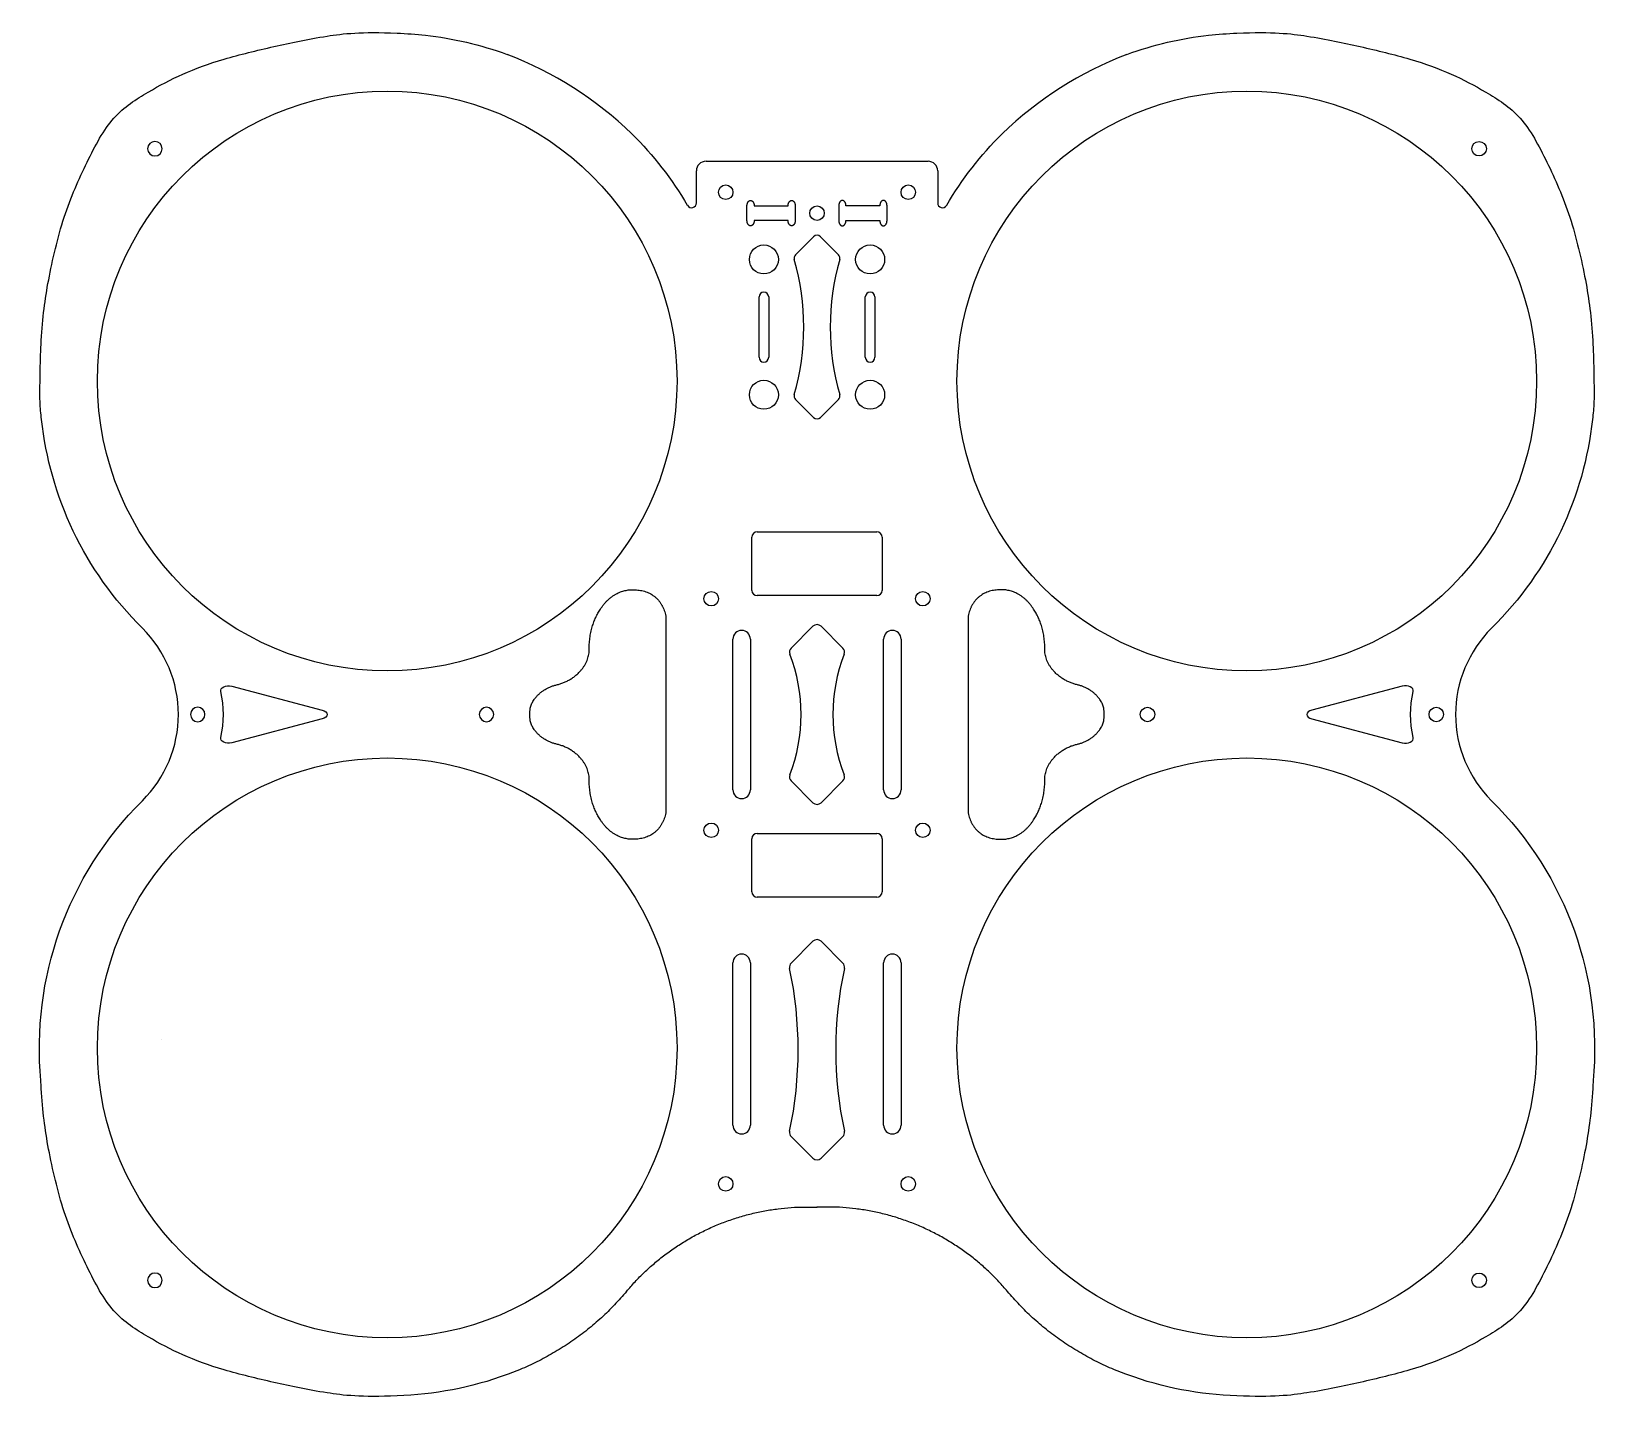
# Model space of a CAD drawing. Header units: millimetres. Extents: x 18 to 343, y -139 to 143.
import ezdxf

# ---------------------------------------------------------------- set-up
doc = ezdxf.new("R2010")
doc.units = ezdxf.units.MM
doc.header["$MEASUREMENT"] = 0
doc.layers.add('Default', color=18, linetype='Continuous', true_color=0x000000)
doc.layers.add('NONE', color=18, linetype='Continuous', lineweight=70, true_color=0x000000)

msp = doc.modelspace()

# ---------------------------------------------------------------- linework, layer by layer
for p, q in [((59.13, 8), (77.89, 3.07)), ((301.47, 8), (282.71, 3.07)), ((77.89, 1.23), (59.13, -3.7)), ((282.71, 1.23), (301.47, -3.7))]:
    msp.add_line(p, q)
for points, knots in [([(41.73, 119.23), (41.73, 120.06), (42.4, 120.73), (43.23, 120.73), (44.06, 120.73), (44.73, 120.06), (44.73, 119.23), (44.73, 118.4), (44.06, 117.73), (43.23, 117.73), (42.4, 117.73), (41.73, 118.4), (41.73, 119.23)], [0, 0, 0, 0, 0.2, 0.2, 0.2, 0.4, 0.4, 0.4, 0.6, 0.6, 0.6, 1, 1, 1, 1]), ([(318.87, 119.23), (318.87, 120.06), (318.19, 120.73), (317.37, 120.73), (316.54, 120.73), (315.87, 120.06), (315.87, 119.23), (315.87, 118.4), (316.54, 117.73), (317.37, 117.73), (318.19, 117.73), (318.87, 118.4), (318.87, 119.23)], [0, 0, 0, 0, 0.2, 0.2, 0.2, 0.4, 0.4, 0.4, 0.6, 0.6, 0.6, 1, 1, 1, 1]), ([(56.86, 6.93), (56.78, 7.29), (57.02, 7.65), (57.49, 7.87), (57.95, 8.09), (58.58, 8.14), (59.13, 8)], [22, 22, 22, 22, 22.333333, 22.333333, 22.333333, 23, 23, 23, 23]), ([(303.74, 6.93), (303.82, 7.29), (303.58, 7.65), (303.11, 7.87), (302.64, 8.09), (302.02, 8.14), (301.47, 8)], [22, 22, 22, 22, 22.333333, 22.333333, 22.333333, 23, 23, 23, 23]), ([(50.59, 2.15), (50.59, 2.98), (51.27, 3.65), (52.09, 3.65), (52.92, 3.65), (53.59, 2.98), (53.59, 2.15), (53.59, 1.32), (52.92, 0.65), (52.09, 0.65), (51.27, 0.65), (50.59, 1.32), (50.59, 2.15)], [0, 0, 0, 0, 0.2, 0.2, 0.2, 0.4, 0.4, 0.4, 0.6, 0.6, 0.6, 1, 1, 1, 1]), ([(110.38, 2.15), (110.38, 2.98), (111.05, 3.65), (111.88, 3.65), (112.71, 3.65), (113.38, 2.98), (113.38, 2.15), (113.38, 1.32), (112.71, 0.65), (111.88, 0.65), (111.05, 0.65), (110.38, 1.32), (110.38, 2.15)], [0, 0, 0, 0, 0.2, 0.2, 0.2, 0.4, 0.4, 0.4, 0.6, 0.6, 0.6, 1, 1, 1, 1]), ([(250.22, 2.15), (250.22, 2.98), (249.54, 3.65), (248.72, 3.65), (247.89, 3.65), (247.22, 2.98), (247.22, 2.15), (247.22, 1.32), (247.89, 0.65), (248.72, 0.65), (249.54, 0.65), (250.22, 1.32), (250.22, 2.15)], [0, 0, 0, 0, 0.2, 0.2, 0.2, 0.4, 0.4, 0.4, 0.6, 0.6, 0.6, 1, 1, 1, 1]), ([(310, 2.15), (310, 2.98), (309.33, 3.65), (308.5, 3.65), (307.67, 3.65), (307, 2.98), (307, 2.15), (307, 1.32), (307.67, 0.65), (308.5, 0.65), (309.33, 0.65), (310, 1.32), (310, 2.15)], [0, 0, 0, 0, 0.2, 0.2, 0.2, 0.4, 0.4, 0.4, 0.6, 0.6, 0.6, 1, 1, 1, 1]), ([(77.89, 3.07), (78.49, 2.91), (78.88, 2.55), (78.88, 2.15), (78.88, 1.75), (78.49, 1.39), (77.89, 1.23)], [24, 24, 24, 24, 24.333333, 24.333333, 24.333333, 25, 25, 25, 25]), ([(282.71, 3.07), (282.11, 2.91), (281.72, 2.55), (281.72, 2.15), (281.72, 1.75), (282.11, 1.39), (282.71, 1.23)], [24, 24, 24, 24, 24.333333, 24.333333, 24.333333, 25, 25, 25, 25]), ([(59.13, -3.7), (58.58, -3.84), (57.95, -3.8), (57.49, -3.58), (57.02, -3.36), (56.78, -3), (56.86, -2.64)], [20, 20, 20, 20, 20.333333, 20.333333, 20.333333, 21, 21, 21, 21]), ([(301.47, -3.7), (302.02, -3.84), (302.64, -3.8), (303.11, -3.58), (303.58, -3.36), (303.82, -3), (303.74, -2.64)], [20, 20, 20, 20, 20.333333, 20.333333, 20.333333, 21, 21, 21, 21]), ([(41.73, -114.94), (41.73, -114.11), (42.4, -113.44), (43.23, -113.44), (44.06, -113.44), (44.73, -114.11), (44.73, -114.94), (44.73, -115.77), (44.06, -116.44), (43.23, -116.44), (42.4, -116.44), (41.73, -115.77), (41.73, -114.94)], [0, 0, 0, 0, 0.2, 0.2, 0.2, 0.4, 0.4, 0.4, 0.6, 0.6, 0.6, 1, 1, 1, 1]), ([(318.87, -114.94), (318.87, -114.11), (318.19, -113.44), (317.37, -113.44), (316.54, -113.44), (315.87, -114.11), (315.87, -114.94), (315.87, -115.77), (316.54, -116.44), (317.37, -116.44), (318.19, -116.44), (318.87, -115.77), (318.87, -114.94)], [0, 0, 0, 0, 0.2, 0.2, 0.2, 0.4, 0.4, 0.4, 0.6, 0.6, 0.6, 1, 1, 1, 1])]:
    msp.add_open_spline(points, degree=3, knots=knots)
for points in [[(56.86, -2.64), (57.62, 0.53), (57.62, 3.76), (56.86, 6.93)], [(303.74, -2.64), (302.98, 0.53), (302.98, 3.76), (303.74, 6.93)]]:
    msp.add_open_spline(points, degree=3)
at = {"layer": 'Default'}
for p, q in [((155.32, 108.02), (155.32, 114.63)), ((157.32, 116.63), (203.28, 116.63)), ((205.28, 114.63), (205.28, 108.02)), ((149, 22.52), (149, 2.15)), ((211.59, 22.52), (211.59, 2.15)), ((149, 2.15), (149, -18.22)), ((211.59, 2.15), (211.59, -18.22))]:
    msp.add_line(p, q, dxfattribs=at)
for centre in [(91.32, 71.15), (269.28, 71.15), (91.32, -66.85), (269.28, -66.85)]:
    msp.add_circle(centre, 60, dxfattribs=at)
for centre, radius, start, end in [((88.85, 67.27), 76.49, 46.0085, 69.1025), ((271.75, 67.27), 76.49, 110.8975, 133.9915), ((157.32, 114.63), 2, 90, 180), ((203.28, 114.63), 2, 0, 90), ((154.32, 108.02), 1, 210.3435, 0), ((206.28, 108.02), 1, 180, 329.6565)]:
    msp.add_arc(centre, radius, start, end, dxfattribs=at)
for points, knots in [([(19.45, 66.8), (19.4, 71.15), (19.61, 81.47), (20.94, 91.59), (24.16, 105.49), (29.16, 116.66), (34.32, 126.36), (41.94, 131.1), (48.75, 134.75), (57.2, 137.86), (67.94, 140.43), (77.54, 142.48), (85.98, 143.49), (93.37, 143.13)], [122.277136, 122.277136, 122.277136, 122.277136, 131.887627, 144.044976, 156.202326, 168.359675, 180.517025, 192.674374, 204.831723, 216.989073, 229.146422, 241.303772, 251.140524, 251.140524, 251.140524, 251.140524]), ([(267.23, 143.13), (274.62, 143.49), (283.06, 142.48), (292.66, 140.43), (303.4, 137.86), (311.85, 134.75), (318.66, 131.1), (326.28, 126.36), (331.44, 116.66), (336.44, 105.49), (339.66, 91.59), (340.99, 81.47), (341.19, 71.15), (341.15, 66.8)], [386.732616, 386.732616, 386.732616, 386.732616, 396.569369, 408.726718, 420.884068, 433.041417, 445.198767, 457.356116, 469.513465, 481.670815, 493.828164, 505.985513, 515.596005, 515.596005, 515.596005, 515.596005]), ([(40.65, -15.69), (45.42, -10.98), (48.09, -4.55), (48.09, 2.15), (48.09, 8.85), (45.42, 15.27), (40.65, 19.99)], [121.09756, 121.09756, 121.09756, 121.09756, 121.764227, 121.764227, 121.764227, 122.09756, 122.09756, 122.09756, 122.09756]), ([(319.94, 19.99), (315.18, 15.27), (312.5, 8.85), (312.5, 2.15), (312.5, -4.55), (315.18, -10.98), (319.94, -15.69)], [515.77558, 515.77558, 515.77558, 515.77558, 516.108913, 516.108913, 516.108913, 516.77558, 516.77558, 516.77558, 516.77558]), ([(93.36, -138.83), (85.98, -139.2), (77.54, -138.18), (67.94, -136.14), (57.2, -133.56), (48.75, -130.46), (41.94, -126.8), (34.32, -122.07), (29.16, -112.37), (24.16, -101.2), (20.94, -87.29), (19.93, -79.64), (19.65, -74.15), (19.63, -73.6)], [0.078342, 0.078342, 0.078342, 0.078342, 9.912953, 22.070303, 34.227653, 46.385002, 58.542352, 70.699702, 82.857051, 95.014401, 107.171751, 119.3291, 120.661418, 120.661418, 120.661418, 120.661418]), ([(340.97, -73.6), (340.95, -74.15), (340.67, -79.64), (339.66, -87.29), (336.44, -101.2), (331.44, -112.37), (326.28, -122.07), (318.66, -126.8), (311.85, -130.46), (303.4, -133.56), (292.66, -136.14), (283.06, -138.18), (274.62, -139.2), (267.23, -138.83)], [517.211722, 517.211722, 517.211722, 517.211722, 518.54404, 530.70139, 542.85874, 555.016089, 567.173439, 579.330788, 591.488138, 603.645488, 615.802837, 627.960187, 637.794799, 637.794799, 637.794799, 637.794799])]:
    msp.add_open_spline(points, degree=3, knots=knots, dxfattribs=at)
for points in [[(93.37, 143.13), (95.33, 143.07), (97.29, 142.93), (99.25, 142.72)], [(261.35, 142.72), (263.31, 142.93), (265.27, 143.07), (267.23, 143.13)], [(99.25, 142.72), (104.92, 142.09), (110.59, 140.77), (116.14, 138.73)], [(244.46, 138.73), (250.01, 140.77), (255.68, 142.09), (261.35, 142.72)], [(141.98, 122.3), (146.45, 117.88), (150.3, 112.91), (153.45, 107.52)], [(207.15, 107.52), (210.3, 112.91), (214.15, 117.88), (218.62, 122.3)], [(19.75, 63.22), (19.62, 64.41), (19.52, 65.6), (19.45, 66.8)], [(341.15, 66.8), (341.08, 65.6), (340.98, 64.41), (340.85, 63.22)], [(40.65, 19.99), (28.59, 31.93), (21.52, 47.28), (19.75, 63.22)], [(340.85, 63.22), (339.08, 47.28), (332.01, 31.93), (319.94, 19.99)], [(19.63, -73.6), (17.67, -52.67), (24.91, -31.28), (40.65, -15.69)], [(319.94, -15.69), (335.69, -31.28), (342.93, -52.67), (340.97, -73.6)], [(341.15, -62.51), (341.15, -62.51), (341.15, -62.51), (341.15, -62.51)], [(44.69, -65.06), (44.69, -65.06), (44.69, -65.05), (44.69, -65.05)], [(116.14, -134.44), (108.67, -137.18), (100.98, -138.62), (93.36, -138.83)], [(267.23, -138.83), (259.62, -138.62), (251.93, -137.18), (244.46, -134.44)]]:
    msp.add_open_spline(points, degree=3, dxfattribs=at)
for points, weights in [([(135.46, 23.94), (138.19, 28.31), (142.62, 27.94)], [1, 0.880042753097, 1]), ([(142.62, 27.94), (147.95, 27.83), (149, 22.52)], [1, 0.880042753097, 1]), ([(217.98, 27.94), (212.65, 27.83), (211.59, 22.52)], [1, 0.880042753097, 1]), ([(225.14, 23.94), (222.41, 28.31), (217.98, 27.94)], [1, 0.880042753097, 1]), ([(133.14, 15.4), (133.05, 20.36), (135.46, 23.94)], [1, 0.965266651017, 1]), ([(227.46, 15.4), (227.54, 20.36), (225.14, 23.94)], [1, 0.965266651017, 1]), ([(126.04, 8.21), (132.96, 9.55), (133.14, 15.4)], [1, 0.744539852903, 1]), ([(234.56, 8.21), (227.64, 9.55), (227.46, 15.4)], [1, 0.744539852903, 1]), ([(120.88, 2.13), (120.39, 6.52), (126.04, 8.21)], [1, 0.76394694992, 1]), ([(239.72, 2.13), (240.21, 6.52), (234.56, 8.21)], [1, 0.76394694992, 1]), ([(126.04, -3.91), (120.39, -2.23), (120.88, 2.16)], [1, 0.76394694992, 1]), ([(234.56, -3.91), (240.21, -2.23), (239.72, 2.16)], [1, 0.76394694992, 1]), ([(133.14, -11.11), (132.96, -5.25), (126.04, -3.91)], [1, 0.744539852903, 1]), ([(227.46, -11.11), (227.64, -5.25), (234.56, -3.91)], [1, 0.744539852903, 1]), ([(135.46, -19.65), (133.05, -16.06), (133.14, -11.11)], [1, 0.965266651017, 1]), ([(225.14, -19.65), (227.54, -16.06), (227.46, -11.11)], [1, 0.965266651017, 1]), ([(149, -18.22), (147.95, -23.54), (142.62, -23.65)], [1, 0.880042753097, 1]), ([(211.59, -18.22), (212.65, -23.54), (217.98, -23.65)], [1, 0.880042753097, 1]), ([(142.62, -23.65), (138.19, -24.02), (135.46, -19.65)], [1, 0.880042753097, 1]), ([(217.98, -23.65), (222.41, -24.02), (225.14, -19.65)], [1, 0.880042753097, 1]), ([(140.86, -117.25), (156.33, -98.69), (180.34, -99.82)], [1, 0.882387492012, 1]), ([(219.73, -117.25), (204.26, -98.69), (180.26, -99.82)], [1, 0.882387492012, 1]), ([(140.88, -117.24), (130.89, -129.1), (116.14, -134.44)], [1, 0.976117295429, 1]), ([(244.46, -134.44), (229.71, -129.1), (219.72, -117.24)], [1, 0.976117295429, 1])]:
    msp.add_rational_spline(points, weights, degree=2, dxfattribs=at)
at = {"layer": 'NONE', "lineweight": -3}
for p, q in [((165.8, 104.39), (165.8, 107.39)), ((167.3, 107.39), (174.3, 107.39)), ((175.8, 107.39), (175.8, 104.39)), ((184.8, 107.39), (184.8, 104.39)), ((193.3, 107.39), (186.3, 107.39)), ((194.8, 104.39), (194.8, 107.39)), ((174.3, 104.39), (167.3, 104.39)), ((186.3, 104.39), (193.3, 104.39)), ((175.84, 97.27), (179.59, 101.02)), ((181.01, 101.02), (184.76, 97.27)), ((168.3, 76.06), (168.3, 88.56)), ((170.3, 88.56), (170.3, 76.06)), ((190.3, 76.06), (190.3, 88.56)), ((192.3, 88.56), (192.3, 76.06)), ((179.59, 63.6), (175.84, 67.35)), ((184.76, 67.35), (181.01, 63.6)), ((167.9, 39.95), (192.7, 39.95)), ((166.8, 27.84), (166.8, 38.85)), ((193.8, 38.85), (193.8, 27.84)), ((192.7, 26.75), (167.9, 26.75)), ((179.45, 20.4), (174.95, 15.9)), ((185.65, 15.9), (181.15, 20.4)), ((162.9, -13.45), (162.9, 17.75)), ((166.5, 17.75), (166.5, -13.45)), ((194.1, -13.45), (194.1, 17.75)), ((197.7, 17.75), (197.7, -13.45)), ((174.95, -11.6), (179.45, -16.1)), ((181.15, -16.1), (185.65, -11.6)), ((167.9, -22.45), (192.7, -22.45)), ((166.8, -34.56), (166.8, -23.55)), ((193.8, -23.55), (193.8, -34.56)), ((192.7, -35.65), (167.9, -35.65)), ((174.95, -49.29), (179.45, -44.79)), ((181.15, -44.79), (185.65, -49.29)), ((162.9, -82.84), (162.9, -49.24)), ((166.5, -49.24), (166.5, -82.84)), ((194.1, -82.84), (194.1, -49.24)), ((197.7, -49.24), (197.7, -82.84)), ((179.45, -89.69), (174.95, -85.19)), ((185.65, -85.19), (181.15, -89.69))]:
    msp.add_line(p, q, dxfattribs=at)
for centre, radius in [((161.4, 110.22), 1.5), ((199.2, 110.22), 1.5), ((180.3, 105.89), 1.5), ((169.3, 96.31), 3), ((191.3, 96.31), 3), ((169.3, 68.31), 3), ((191.3, 68.31), 3), ((158.4, 26.11), 1.5), ((202.2, 26.11), 1.5), ((158.4, -21.82), 1.5), ((202.2, -21.82), 1.5), ((161.4, -94.99), 1.5), ((199.2, -94.99), 1.5)]:
    msp.add_circle(centre, radius, dxfattribs=at)
for centre, radius, start, end in [((180.3, 100.31), 1, 45, 135), ((176.55, 96.56), 1, 135, 195.9787), ((126.78, 82.31), 50.77, 344.0213, 15.9787), ((233.81, 82.31), 50.77, 164.0213, 195.9787), ((184.05, 96.56), 1, 344.0213, 45), ((169.3, 88.56), 1, 360, 180), ((191.3, 88.56), 1, 0, 180), ((169.3, 76.06), 1, 180, 0), ((191.3, 76.06), 1, 180, 0), ((176.55, 68.06), 1, 164.0213, 225), ((184.05, 68.06), 1, 315, 15.9787), ((180.3, 64.31), 1, 225, 315), ((167.9, 38.85), 1.1, 90, 180), ((192.7, 38.85), 1.1, 0, 90), ((167.9, 27.84), 1.1, 180, 270), ((192.7, 27.84), 1.1, 270, 0), ((164.7, 17.75), 1.8, 0, 180), ((180.3, 19.55), 1.2, 45, 135), ((195.9, 17.75), 1.8, 0, 180), ((175.8, 15.05), 1.2, 135, 201.0784), ((142.33, 2.15), 34.67, 338.9216, 21.0784), ((218.27, 2.15), 34.67, 158.9216, 201.0784), ((184.8, 15.05), 1.2, 338.9216, 45), ((175.8, -10.75), 1.2, 158.9216, 225), ((184.8, -10.75), 1.2, 315, 21.0784), ((164.7, -13.45), 1.8, 180, 0), ((180.3, -15.25), 1.2, 225, 315), ((195.9, -13.45), 1.8, 180, 0), ((167.9, -23.55), 1.1, 90, 180), ((192.7, -23.55), 1.1, 0, 90), ((167.9, -34.56), 1.1, 180, 270), ((192.7, -34.56), 1.1, 270, 0), ((180.3, -45.64), 1.2, 45, 135), ((164.7, -49.24), 1.8, 0, 180), ((195.9, -49.24), 1.8, 0, 180), ((175.8, -50.14), 1.2, 135, 192.018), ((95.47, -67.24), 80.93, 347.982, 12.018), ((265.12, -67.24), 80.93, 167.982, 192.018), ((184.8, -50.14), 1.2, 347.982, 45), ((164.7, -82.84), 1.8, 180, 0), ((175.8, -84.34), 1.2, 167.982, 225), ((184.8, -84.34), 1.2, 315, 12.018), ((195.9, -82.84), 1.8, 180, 0), ((180.3, -88.84), 1.2, 225, 315)]:
    msp.add_arc(centre, radius, start, end, dxfattribs=at)
for points, knots in [([(165.8, 107.39), (165.8, 108.52), (166.55, 108.52), (167.3, 108.52), (167.3, 107.39)], [111.699112, 111.699112, 111.699112, 112.877209, 112.877209, 114.055306, 114.055306, 114.055306]), ([(174.3, 107.39), (174.3, 108.52), (175.05, 108.52), (175.8, 108.52), (175.8, 107.39)], [93.630528, 93.630528, 93.630528, 94.808626, 94.808626, 95.986723, 95.986723, 95.986723]), ([(186.3, 107.39), (186.3, 108.52), (185.55, 108.52), (184.8, 108.52), (184.8, 107.39)], [68.561945, 68.561945, 68.561945, 69.740042, 69.740042, 70.918139, 70.918139, 70.918139]), ([(194.8, 107.39), (194.8, 108.52), (194.05, 108.52), (193.3, 108.52), (193.3, 107.39)], [86.630528, 86.630528, 86.630528, 87.808626, 87.808626, 88.986723, 88.986723, 88.986723]), ([(167.3, 104.39), (167.3, 103.27), (166.55, 103.27), (165.8, 103.27), (165.8, 104.39)], [107.342917, 107.342917, 107.342917, 108.521015, 108.521015, 109.699112, 109.699112, 109.699112]), ([(175.8, 104.39), (175.8, 103.27), (175.05, 103.27), (174.3, 103.27), (174.3, 104.39)], [97.986723, 97.986723, 97.986723, 99.16482, 99.16482, 100.342917, 100.342917, 100.342917]), ([(184.8, 104.39), (184.8, 103.27), (185.55, 103.27), (186.3, 103.27), (186.3, 104.39)], [72.918139, 72.918139, 72.918139, 74.096237, 74.096237, 75.274334, 75.274334, 75.274334]), ([(193.3, 104.39), (193.3, 103.27), (194.05, 103.27), (194.8, 103.27), (194.8, 104.39)], [82.274334, 82.274334, 82.274334, 83.452431, 83.452431, 84.630528, 84.630528, 84.630528])]:
    msp.add_rational_spline(points, [1, 0.707106781187, 1, 0.707106781187, 1], degree=2, knots=knots, dxfattribs=at)

doc.saveas('drawing.dxf')
